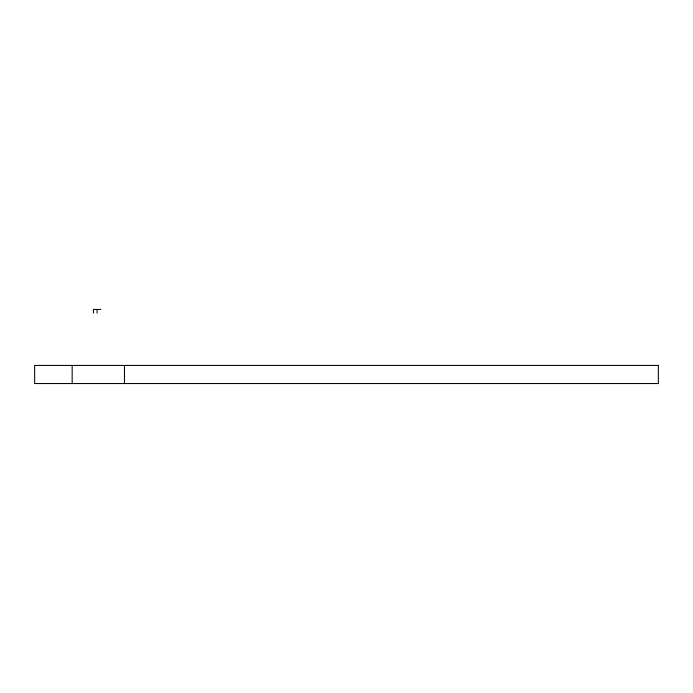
<?xml version="1.0" encoding="UTF-8"?>
<svg xmlns="http://www.w3.org/2000/svg" width="693" height="693" viewBox="0 0 693 693"><rect width="100%" height="100%" fill="white"/><g stroke="black" fill="none" stroke-linecap="round" stroke-linejoin="round"><path stroke-width="1.04" d="M100.71 309.459L93.46 309.459L93.46 313.089M124.471 365.428L124.471 383.541M97.081 309.459L97.081 313.089M72.167 365.428L72.167 383.541M658.35 365.428L34.65 365.428L34.65 383.541L658.35 383.541L658.35 365.428"/></g></svg>
